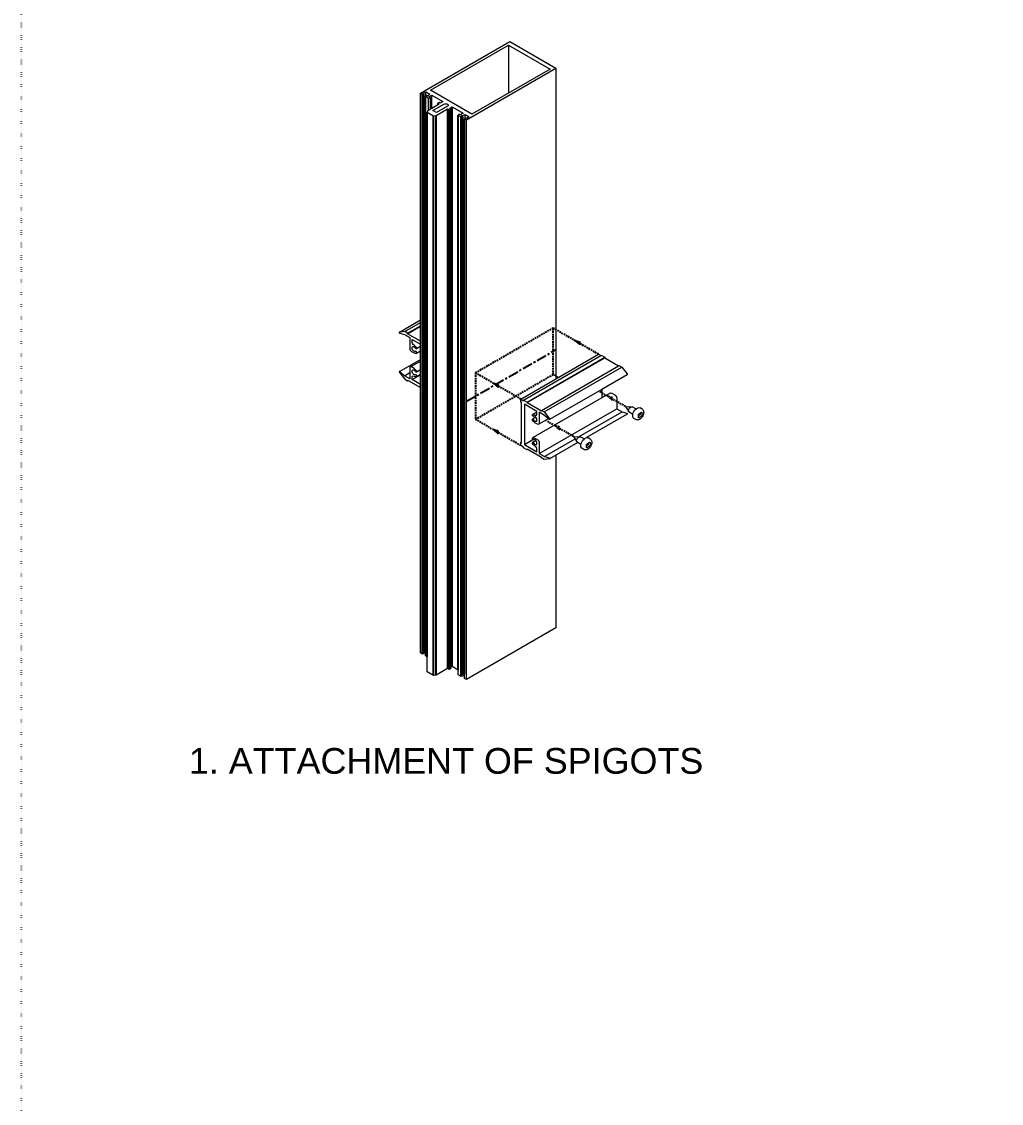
# Model space of a CAD drawing. Header units: millimetres. Extents: x -17234 to -8874, y -2869 to 1211.
# Drawn here: x -17234 to -16472, y -1875 to -1033 of the extents above; entities that cross this region are included whole.
import ezdxf
from ezdxf.enums import TextEntityAlignment as Align

# ---------------------------------------------------------------- set-up
doc = ezdxf.new("R2010")
doc.units = ezdxf.units.MM
for name, pattern in [('ACAD_ISO07W100', [3, 0, -3]), ('CENTER', [50.8, 31.75, -6.35, 6.35, -6.35]), ('DASHED', [19.05, 12.7, -6.35])]:
    doc.linetypes.add(name, pattern=pattern)
doc.layers.get('Defpoints').update_dxf_attribs({"linetype": 'ACAD_ISO07W100', "true_color": 0x105689})
for name, color, linetype in [('Anno', 5, 'Continuous'), ('Centerline', 6, 'CENTER'), ('Profile View', 9, 'Continuous'), ('Screw', 9, 'Continuous'), ('Text', 2, 'Continuous')]:
    doc.layers.add(name, color=color, linetype=linetype)
doc.styles.get("Standard").update_dxf_attribs({"font": 'arial.ttf'})

msp = doc.modelspace()

# ---------------------------------------------------------------- linework, layer by layer
at = {"layer": 'Anno', "linetype": 'DASHED', "ltscale": 0.1}
msp.add_lwpolyline([(-16820.62, -1271.414), (-16881.025, -1306.289), (-16881.025, -1342.46), (-16820.62, -1307.585)], close=True, dxfattribs=at)
for points in [[(-16803.009, -1281.582), (-16820.62, -1271.414)], [(-16785.265, -1291.827), (-16799.545, -1283.582)], [(-16866.811, -1314.495), (-16881.025, -1306.289)], [(-16845.67, -1326.701), (-16863.347, -1316.495)], [(-16778.07, -1324.497), (-16784.967, -1320.515)], [(-16778.07, -1324.497), (-16774.606, -1327.497), (-16774.606, -1325.497), (-16778.07, -1324.497)], [(-16764.246, -1332.478), (-16774.606, -1326.497)], [(-16866.811, -1350.666), (-16881.025, -1342.46)], [(-16819.045, -1347.503), (-16826.505, -1343.196)], [(-16845.67, -1362.872), (-16863.347, -1352.666)], [(-16819.045, -1347.503), (-16815.581, -1350.503), (-16815.581, -1348.503), (-16819.045, -1347.503)], [(-16804.657, -1355.809), (-16815.581, -1349.503)]]:
    msp.add_lwpolyline(points, dxfattribs=at)
at = {"layer": 'Anno', "linetype": 'DASHED', "ltscale": 0.25}
msp.add_lwpolyline([(-16803.009, -1281.582), (-16799.545, -1284.582), (-16799.545, -1282.582), (-16803.009, -1281.582)], dxfattribs=at)
at = {"layer": 'Anno', "ltscale": 0.5}
msp.add_lwpolyline([(-16866.811, -1314.495), (-16863.347, -1317.495), (-16863.347, -1315.495), (-16866.811, -1314.495)], dxfattribs=at)
at = {"layer": 'Anno', "linetype": 'DASHED', "ltscale": 0.5}
msp.add_lwpolyline([(-16866.811, -1350.666), (-16863.347, -1353.666), (-16863.347, -1351.666), (-16866.811, -1350.666)], dxfattribs=at)
at = {"layer": 'Centerline', "ltscale": 0.25}
msp.add_lwpolyline([(-16888.007, -1328.405), (-16818.41, -1288.223)], dxfattribs=at)
at = {"layer": 'Defpoints', "color": 1, "ltscale": 0.5}
msp.add_lwpolyline([(-17234.331, -829.239), (-15714.331, -829.239), (-15714.331, -2869.239), (-17234.331, -2869.239), (-17234.331, -829.239)], dxfattribs=at)
at = {"layer": 'Profile View', "extrusion": (6.51252e-16, 0.816497, 0.57735)}
for p, q in [((-16922.317, -1525.161), (-16922.317, -1089.641)), ((-16921.152, -1523.853), (-16921.152, -1089.253)), ((-16919.81, -1523.079), (-16919.81, -1091.089)), ((-16902.727, -1100.952), (-16902.727, -1536.471)), ((-16901.477, -1537.193), (-16901.477, -1101.673)), ((-16900.416, -1535.478), (-16900.416, -1101.061)), ((-16899.25, -1534.804), (-16899.25, -1099.285)), ((-16918.573, -1527.322), (-16918.573, -1103.52)), ((-16913.655, -1541.878), (-16913.655, -1106.359)), ((-16911.519, -1541.548), (-16911.519, -1106.028)), ((-16894.531, -1537.528), (-16894.531, -1105.683)), ((-16892.124, -1542.593), (-16892.124, -1107.073)), ((-16890.958, -1541.39), (-16890.958, -1106.685)), ((-16889.617, -1540.847), (-16889.617, -1108.521))]:
    msp.add_line(p, q, dxfattribs=at)
at = {"layer": 'Profile View', "color": 0, "linetype": 'Continuous', "lineweight": 0, "extrusion": (6.51252e-16, 0.816497, 0.57735)}
for p, q in [((-16843.548, -1327.518), (-16783.497, -1292.847)), ((-16840.861, -1329.069), (-16780.456, -1294.195)), ((-16840.861, -1329.477), (-16780.456, -1294.603)), ((-16829.751, -1335.484), (-16769.7, -1300.813)), ((-16827.63, -1336.708), (-16767.225, -1301.834)), ((-16782.578, -1319.136), (-16823.322, -1342.66)), ((-16782.578, -1325.775), (-16836.535, -1356.928)), ((-16831.421, -1369.056), (-16771.017, -1334.182)), ((-16800.401, -1355.923), (-16766.881, -1336.57)), ((-16827.286, -1371.444), (-16803.493, -1357.707))]:
    msp.add_line(p, q, dxfattribs=at)
at = {"layer": 'Screw', "linetype": 'Continuous', "lineweight": 0, "extrusion": (6.51252e-16, 0.816497, 0.57735)}
for p, q in [((-16916.149, -1086.262), (-16855.391, -1051.183)), ((-16855.391, -1051.183), (-16855.391, -1088.579)), ((-16855.391, -1051.183), (-16823.006, -1069.881)), ((-16888.007, -1109.451), (-16818.41, -1069.269)), ((-16823.006, -1069.881), (-16883.764, -1104.96)), ((-16923.928, -1088.712), (-16922.317, -1089.641)), ((-16922.317, -1089.641), (-16921.152, -1089.253)), ((-16921.948, -1088.793), (-16919.685, -1087.487)), ((-16921.152, -1089.253), (-16921.948, -1088.793)), ((-16919.137, -1090.416), (-16919.81, -1091.089)), ((-16919.81, -1091.089), (-16917.473, -1092.438)), ((-16919.685, -1090.963), (-16919.685, -1087.487)), ((-16919.685, -1087.487), (-16916.444, -1089.358)), ((-16918.307, -1090.895), (-16919.137, -1090.416)), ((-16916.444, -1089.358), (-16918.307, -1090.895)), ((-16917.473, -1092.438), (-16916.129, -1091.989)), ((-16917.473, -1101.983), (-16917.473, -1092.438)), ((-16916.963, -1091.304), (-16915.018, -1090.181)), ((-16916.129, -1091.989), (-16916.963, -1091.508)), ((-16883.764, -1104.96), (-16916.149, -1086.262)), ((-16916.129, -1101.206), (-16916.129, -1091.989)), ((-16915.018, -1100.565), (-16915.018, -1090.181)), ((-16915.018, -1090.181), (-16906.321, -1095.203)), ((-16918, -1102.287), (-16918.573, -1103.52)), ((-16909.207, -1097.21), (-16918, -1102.287)), ((-16914.161, -1102.179), (-16905.605, -1097.237)), ((-16911.332, -1103.812), (-16914.161, -1102.179)), ((-16911.519, -1106.028), (-16902.727, -1100.952)), ((-16902.769, -1098.87), (-16911.332, -1103.812)), ((-16909.396, -1095.876), (-16910.457, -1096.489)), ((-16910.457, -1097.932), (-16910.457, -1096.489)), ((-16910.457, -1096.489), (-16909.207, -1097.21)), ((-16908.442, -1096.427), (-16909.396, -1095.876)), ((-16906.321, -1095.203), (-16908.442, -1096.427)), ((-16902.727, -1100.952), (-16901.477, -1101.673)), ((-16901.477, -1101.673), (-16900.416, -1101.061)), ((-16901.371, -1100.51), (-16899.25, -1099.285)), ((-16900.416, -1101.061), (-16901.371, -1100.51)), ((-16899.25, -1099.285), (-16890.552, -1104.307)), ((-16918.573, -1103.52), (-16913.655, -1106.359)), ((-16913.655, -1106.359), (-16911.519, -1106.028)), ((-16893.755, -1104.907), (-16894.531, -1105.683)), ((-16894.531, -1105.683), (-16892.124, -1107.073)), ((-16892.673, -1105.531), (-16893.755, -1104.907)), ((-16890.552, -1104.307), (-16892.673, -1105.531)), ((-16892.124, -1107.073), (-16890.958, -1106.685)), ((-16891.788, -1106.206), (-16889.126, -1105.13)), ((-16890.958, -1106.685), (-16891.788, -1106.206)), ((-16888.944, -1107.848), (-16889.617, -1108.521)), ((-16889.617, -1108.521), (-16888.007, -1109.451)), ((-16889.126, -1108.03), (-16889.126, -1105.13)), ((-16889.126, -1105.13), (-16885.885, -1107.001)), ((-16888.148, -1108.307), (-16888.944, -1107.848)), ((-16885.885, -1107.001), (-16888.148, -1108.307)), ((-16888.007, -1544.97), (-16888.007, -1109.451)), ((-16940.264, -1274.566), (-16923.928, -1265.134)), ((-16935.957, -1274.165), (-16923.928, -1267.22)), ((-16933.836, -1275.39), (-16923.928, -1269.67)), ((-16933.836, -1275.798), (-16923.928, -1270.078)), ((-16935.957, -1274.165), (-16940.191, -1274.544)), ((-16939.923, -1275.446), (-16936.301, -1276.417)), ((-16936.301, -1276.417), (-16932.165, -1278.804)), ((-16933.836, -1275.39), (-16935.957, -1274.165)), ((-16933.836, -1275.798), (-16933.836, -1275.39)), ((-16923.928, -1281.519), (-16933.836, -1275.798)), ((-16932.165, -1278.804), (-16932.165, -1287.194)), ((-16930.397, -1281.989), (-16930.397, -1280.234)), ((-16930.397, -1280.234), (-16923.928, -1283.969)), ((-16927.051, -1287.438), (-16923.928, -1285.635)), ((-16940.264, -1305.201), (-16923.928, -1295.769)), ((-16930.751, -1289.643), (-16928.877, -1290.725)), ((-16927.051, -1290.933), (-16923.928, -1289.13)), ((-16932.165, -1302.503), (-16932.165, -1310.892)), ((-16931.751, -1301.587), (-16923.928, -1297.07)), ((-16928.877, -1302.768), (-16930.751, -1301.686)), ((-16927.051, -1305.585), (-16923.928, -1303.781)), ((-16940.191, -1305.886), (-16935.957, -1311.153)), ((-16936.301, -1308.504), (-16939.923, -1305.293)), ((-16936.301, -1308.504), (-16932.165, -1306.116)), ((-16932.165, -1310.892), (-16936.301, -1308.504)), ((-16935.957, -1311.153), (-16933.836, -1312.377)), ((-16933.836, -1312.377), (-16933.482, -1312.173)), ((-16933.482, -1312.173), (-16923.928, -1317.69)), ((-16930.397, -1311.505), (-16923.928, -1307.769)), ((-16930.397, -1311.505), (-16930.397, -1309.749)), ((-16923.928, -1315.24), (-16930.397, -1311.505)), ((-16927.051, -1309.08), (-16923.928, -1307.276)), ((-16762.918, -1307.785), (-16782.578, -1319.136)), ((-16782.578, -1319.136), (-16782.578, -1325.775)), ((-16845.67, -1329.151), (-16845.67, -1326.701)), ((-16845.67, -1326.701), (-16843.548, -1327.926)), ((-16845.104, -1329.478), (-16845.67, -1329.151)), ((-16845.104, -1360.749), (-16845.104, -1329.478)), ((-16843.548, -1327.926), (-16843.548, -1327.518)), ((-16843.548, -1327.518), (-16840.861, -1329.069)), ((-16840.861, -1329.069), (-16840.861, -1329.477)), ((-16840.861, -1329.477), (-16829.751, -1335.892)), ((-16776.131, -1322.053), (-16782.578, -1325.775)), ((-16774.305, -1322.262), (-16772.431, -1323.343)), ((-16771.017, -1325.793), (-16771.017, -1334.182)), ((-16833.19, -1336.356), (-16842.982, -1330.703)), ((-16842.982, -1330.703), (-16842.982, -1361.974)), ((-16833.19, -1336.849), (-16836.535, -1338.781)), ((-16833.19, -1338.111), (-16833.19, -1336.356)), ((-16827.286, -1339.357), (-16831.421, -1336.969)), ((-16831.421, -1336.969), (-16831.421, -1345.358)), ((-16829.751, -1335.892), (-16829.751, -1335.484)), ((-16829.751, -1335.484), (-16827.63, -1336.708)), ((-16827.63, -1336.708), (-16823.396, -1341.975)), ((-16771.017, -1334.182), (-16766.881, -1336.57)), ((-16766.881, -1336.57), (-16763.259, -1337.54)), ((-16764.246, -1332.478), (-16759.418, -1332.606)), ((-16764.246, -1332.478), (-16761.721, -1336.595)), ((-16758.51, -1338.576), (-16761.415, -1336.899)), ((-16756.097, -1334.396), (-16759.002, -1332.719)), ((-16753.795, -1338.104), (-16751.815, -1336.961)), ((-16751.532, -1334.348), (-16752.897, -1333.56)), ((-16752.876, -1337.573), (-16752.876, -1338.634)), ((-16751.462, -1337.165), (-16751.462, -1339.451)), ((-16834.049, -1340.841), (-16836.535, -1342.276)), ((-16832.836, -1346.175), (-16834.709, -1345.093)), ((-16824.356, -1341.955), (-16831.836, -1346.274)), ((-16823.664, -1342.568), (-16827.286, -1339.357)), ((-16762.918, -1338.42), (-16794.595, -1356.709)), ((-16756.269, -1342.553), (-16757.634, -1341.765)), ((-16754.149, -1341.002), (-16754.149, -1338.716)), ((-16753.229, -1339.247), (-16754.149, -1339.777)), ((-16751.815, -1340.063), (-16753.795, -1341.206)), ((-16845.67, -1360.422), (-16845.104, -1360.095)), ((-16845.67, -1362.872), (-16845.67, -1360.422)), ((-16845.67, -1360.422), (-16845.104, -1360.749)), ((-16843.548, -1364.097), (-16845.67, -1362.872)), ((-16842.982, -1361.974), (-16836.318, -1358.126)), ((-16842.982, -1361.974), (-16833.19, -1367.627)), ((-16834.049, -1358.988), (-16836.535, -1360.423)), ((-16834.709, -1357.136), (-16832.836, -1358.218)), ((-16831.421, -1360.667), (-16831.421, -1369.056)), ((-16801.26, -1360.557), (-16823.322, -1373.295)), ((-16804.657, -1355.809), (-16799.829, -1355.938)), ((-16804.657, -1355.809), (-16802.132, -1359.926)), ((-16798.922, -1361.907), (-16801.827, -1360.23)), ((-16796.509, -1357.728), (-16799.414, -1356.05)), ((-16794.56, -1364.334), (-16794.56, -1362.047)), ((-16793.64, -1362.578), (-16794.56, -1363.109)), ((-16794.206, -1361.435), (-16792.226, -1360.292)), ((-16792.226, -1363.395), (-16794.206, -1364.538)), ((-16791.943, -1357.68), (-16793.308, -1356.892)), ((-16793.287, -1360.904), (-16793.287, -1361.966)), ((-16791.873, -1360.496), (-16791.873, -1362.782)), ((-16843.548, -1364.505), (-16843.548, -1364.097)), ((-16840.861, -1366.056), (-16843.548, -1364.505)), ((-16829.751, -1372.063), (-16840.861, -1365.648)), ((-16840.861, -1365.648), (-16840.861, -1366.056)), ((-16840.861, -1366.056), (-16840.507, -1365.852)), ((-16833.19, -1367.627), (-16833.19, -1365.872)), ((-16831.421, -1369.056), (-16827.286, -1371.444)), ((-16829.751, -1372.471), (-16829.751, -1372.063)), ((-16827.286, -1371.444), (-16823.664, -1372.415)), ((-16796.68, -1365.885), (-16798.045, -1365.097)), ((-16827.63, -1373.696), (-16829.751, -1372.471)), ((-16823.396, -1373.317), (-16827.63, -1373.696))]:
    msp.add_line(p, q, dxfattribs=at)
at = {"layer": 'Screw', "linetype": 'Continuous', "lineweight": 0}
for points in [[(-16818.41, -1370.458), (-16818.41, -1504.788), (-16888.007, -1544.97), (-16889.617, -1544.04), (-16889.617, -1540.847), (-16890.958, -1541.39), (-16890.958, -1542.204), (-16892.124, -1542.593), (-16894.531, -1541.203), (-16894.531, -1537.528), (-16899.25, -1534.804), (-16900.416, -1535.478), (-16900.416, -1536.58), (-16901.477, -1537.193), (-16902.727, -1536.471), (-16911.519, -1541.548), (-16913.655, -1541.878), (-16918.573, -1539.039), (-16918.573, -1527.322), (-16919.81, -1526.608), (-16919.81, -1523.079), (-16921.152, -1523.853), (-16921.152, -1524.772), (-16922.317, -1525.161), (-16923.928, -1524.231), (-16923.928, -1088.712), (-16854.331, -1048.53), (-16818.41, -1069.269), (-16818.41, -1310.963)], [(-16845.67, -1326.701), (-16785.265, -1291.827), (-16783.497, -1292.847), (-16783.144, -1292.643), (-16780.456, -1294.195), (-16780.456, -1294.603), (-16769.7, -1300.813), (-16769.346, -1300.609), (-16767.225, -1301.834), (-16762.991, -1307.101)], [(-16933.836, -1312.377), (-16933.836, -1311.969), (-16933.482, -1312.173)], [(-16816.59, -1309.912), (-16820.62, -1307.585)]]:
    msp.add_lwpolyline(points, dxfattribs=at)
at = {"layer": 'Screw', "linetype": 'Continuous', "lineweight": 0, "extrusion": (-2.28331e-16, -5.55112e-17, -1)}
msp.add_ellipse((-16916.786, -1091.406), major_axis=(-0.25, 0), ratio=0.5773503, start_param=-0.7853976, end_param=0.7853982, dxfattribs=at)
at = {"layer": 'Screw', "linetype": 'Continuous', "lineweight": 0, "extrusion": (-4.92307e-17, -2.22045e-16, -1)}
msp.add_ellipse((-16904.202, -1098.062), major_axis=(2.003, 0), ratio=0.5773503, start_param=-2.3472207, end_param=0.7738333, dxfattribs=at)
at = {"layer": 'Screw', "linetype": 'Continuous', "lineweight": 0}
for centre, major_axis, start_param, end_param in [((-16940.014, -1274.999), (-0.25, 0.433), -0.2617994, 2.6179939), ((-16930.751, -1288.01), (1, -1.732), -2.3561945, -0.7853982), ((-16928.877, -1287.673), (-1.869, 3.237), -1.5421251, -0.7854836), ((-16927.448, -1286.751), (0.397, -0.687), -1.5421251, 1.5994675), ((-16928.877, -1287.673), (1.869, -3.237), -0.7853989, -0.0286705), ((-16927.448, -1290.246), (0.397, -0.687), -0.0286712, 3.1129215), ((-16930.751, -1303.319), (-1, 1.732), -0.7853982, 0.7853982), ((-16928.877, -1305.82), (-1.869, 3.237), -1.5421259, -0.7853974), ((-16927.448, -1304.897), (0.397, -0.687), -1.5421251, 1.5994675), ((-16940.014, -1305.634), (-0.25, 0.433), -1.0471976, 1.8325957), ((-16928.877, -1305.82), (1.869, -3.237), -0.7853128, -0.0286712), ((-16927.448, -1308.393), (0.397, -0.687), -0.0286712, 3.1129215), ((-16834.71, -1337.234), (1.075, -1.862), -0.7853128, 0.7853766), ((-16834.709, -1342.041), (1.075, -1.862), -1.5421251, 3.1129215), ((-16834.709, -1360.188), (1.075, -1.862), -1.5421251, 3.1129215), ((-16834.71, -1364.995), (-1.075, 1.862), -2.3561729, -0.7854836)]:
    msp.add_ellipse(centre, major_axis=major_axis, ratio=0.5773503, start_param=start_param, end_param=end_param, dxfattribs=at)
at = {"layer": 'Screw', "linetype": 'Continuous', "lineweight": 0, "extrusion": (-1.81983e-16, 8.22703e-17, -1)}
for centre in [(-16928.877, -1287.673), (-16928.877, -1305.82)]:
    msp.add_ellipse(centre, major_axis=(1.075, -1.862), ratio=0.5773503, start_param=0.0286712, end_param=4.6837178, dxfattribs=at)
at = {"layer": 'Screw', "linetype": 'Continuous', "lineweight": 0, "extrusion": (-2.0602e-16, 6.83926e-17, -1)}
msp.add_ellipse((-16928.877, -1282.866), major_axis=(-1.075, 1.862), ratio=0.5773503, start_param=-2.3561091, end_param=-0.7854198, dxfattribs=at)
at = {"layer": 'Screw', "linetype": 'Continuous', "lineweight": 0, "extrusion": (-5.80792e-17, 8.97074e-17, -1)}
msp.add_ellipse((-16928.877, -1310.627), major_axis=(-1.075, 1.862), ratio=0.5773503, start_param=-0.7853766, end_param=0.7853128, dxfattribs=at)
at = {"layer": 'Screw', "linetype": 'Continuous', "lineweight": 0, "extrusion": (-9.87162e-17, -6.19519e-17, -1)}
for centre, major_axis, start_param, end_param in [((-16763.168, -1307.352), (0.25, -0.433), -1.8325957, 0), ((-16836.139, -1342.964), (-0.397, 0.687), -1.5994675, 1.5421251), ((-16836.139, -1361.11), (-0.397, 0.687), -1.5994675, 1.5421251)]:
    msp.add_ellipse(centre, major_axis=major_axis, ratio=0.5773503, start_param=start_param, end_param=end_param, dxfattribs=at)
at = {"layer": 'Screw', "linetype": 'Continuous', "lineweight": 0, "extrusion": (-8.58347e-17, 1.37781e-16, -1)}
msp.add_ellipse((-16775.734, -1322.74), major_axis=(-0.397, 0.687), ratio=0.5773503, start_param=0, end_param=0.0286712, dxfattribs=at)
at = {"layer": 'Screw', "linetype": 'Continuous', "lineweight": 0, "extrusion": (-6.28656e-18, 5.55112e-17, -1)}
msp.add_ellipse((-16774.305, -1325.313), major_axis=(-1.869, 3.237), ratio=0.5773503, start_param=0.0286705, end_param=0.7853989, dxfattribs=at)
at = {"layer": 'Screw', "linetype": 'Continuous', "lineweight": 0, "extrusion": (9.35801e-17, 4.90704e-17, -1)}
for centre in [(-16772.431, -1324.976), (-16832.836, -1359.851)]:
    msp.add_ellipse(centre, major_axis=(1, -1.732), ratio=0.5773503, start_param=-2.3561945, end_param=-0.7853982, dxfattribs=at)
at = {"layer": 'Screw', "linetype": 'Continuous', "lineweight": 0, "extrusion": (-2.28865e-17, -8.22703e-17, -1)}
msp.add_ellipse((-16763.168, -1337.987), major_axis=(0.25, -0.433), ratio=0.5773503, start_param=-2.6179939, end_param=0, dxfattribs=at)
at = {"layer": 'Screw', "linetype": 'Continuous', "lineweight": 0, "extrusion": (-3.26205e-16, 1.12019e-16, -1)}
for centre in [(-16760.209, -1334.809), (-16800.62, -1358.14)]:
    msp.add_ellipse(centre, major_axis=(-1.206, -2.09), ratio=0.5773503, start_param=0, end_param=3.1415927, dxfattribs=at)
at = {"layer": 'Screw', "linetype": 'Continuous', "lineweight": 0, "extrusion": (-4.05753e-16, 2.97483e-17, -1)}
for centre in [(-16755.266, -1337.663), (-16795.677, -1360.994)]:
    msp.add_ellipse(centre, major_axis=(-2.369, -4.102), ratio=0.5773503, start_param=0, end_param=3.1415927, dxfattribs=at)
at = {"layer": 'Screw', "linetype": 'Continuous', "lineweight": 0, "extrusion": (-1.41346e-16, -1.22907e-16, -1)}
for centre in [(-16753.795, -1338.512), (-16794.206, -1361.843)]:
    msp.add_ellipse(centre, major_axis=(0.25, 0.433), ratio=0.5773503, start_param=-2.3561945, end_param=-0.7853982, dxfattribs=at)
at = {"layer": 'Screw', "linetype": 'Continuous', "lineweight": 0, "extrusion": (-3.13324e-16, -8.77147e-17, -1)}
for centre in [(-16751.815, -1337.369), (-16792.226, -1360.7)]:
    msp.add_ellipse(centre, major_axis=(0.25, 0.433), ratio=0.5773503, start_param=-0.7853982, end_param=0.7853982, dxfattribs=at)
at = {"layer": 'Screw', "linetype": 'Continuous', "lineweight": 0, "extrusion": (-1.98583e-16, -5.55112e-17, -1)}
for centre in [(-16836.139, -1339.468), (-16836.139, -1357.615)]:
    msp.add_ellipse(centre, major_axis=(0.397, -0.687), ratio=0.5773503, start_param=0.0286712, end_param=3.1702638, dxfattribs=at)
at = {"layer": 'Screw', "linetype": 'Continuous', "lineweight": 0, "extrusion": (4.5506e-17, 2.13149e-17, -1)}
for centre, major_axis, start_param, end_param in [((-16834.709, -1342.041), (-1.869, 3.237), 0.0286712, 0.7853128), ((-16832.836, -1344.542), (1, -1.732), -0.7853982, 0.7853982)]:
    msp.add_ellipse(centre, major_axis=major_axis, ratio=0.5773503, start_param=start_param, end_param=end_param, dxfattribs=at)
at = {"layer": 'Screw', "linetype": 'Continuous', "lineweight": 0, "extrusion": (2.89061e-17, -1.16467e-16, -1)}
msp.add_ellipse((-16834.709, -1342.041), major_axis=(-1.869, 3.237), ratio=0.5773503, start_param=-2.3561952, end_param=-1.5994668, dxfattribs=at)
at = {"layer": 'Screw', "linetype": 'Continuous', "lineweight": 0, "extrusion": (2.51876e-17, -5.45148e-17, -1)}
msp.add_ellipse((-16823.572, -1342.227), major_axis=(0.25, -0.433), ratio=0.5773503, start_param=-1.8325957, end_param=1.0471976, dxfattribs=at)
at = {"layer": 'Screw', "linetype": 'Continuous', "lineweight": 0, "extrusion": (-2.57813e-16, 8.43346e-18, -1)}
for centre in [(-16753.795, -1340.798), (-16794.206, -1364.129)]:
    msp.add_ellipse(centre, major_axis=(-0.25, -0.433), ratio=0.5773503, start_param=-0.7853982, end_param=0.7853982, dxfattribs=at)
at = {"layer": 'Screw', "linetype": 'Continuous', "lineweight": 0, "extrusion": (-1.37627e-16, -6.09555e-17, -1)}
for centre in [(-16753.229, -1338.839), (-16751.815, -1339.655), (-16793.64, -1362.17), (-16792.226, -1362.986)]:
    msp.add_ellipse(centre, major_axis=(-0.25, -0.433), ratio=0.5773503, start_param=-2.3561945, end_param=-0.7853982, dxfattribs=at)
at = {"layer": 'Screw', "linetype": 'Continuous', "lineweight": 0, "extrusion": (6.95431e-17, 3.51927e-17, -1)}
msp.add_ellipse((-16834.709, -1360.188), major_axis=(-1.869, 3.237), ratio=0.5773503, start_param=0.0286705, end_param=0.7853989, dxfattribs=at)
at = {"layer": 'Screw', "linetype": 'Continuous', "lineweight": 0, "extrusion": (-1.74546e-16, -4.16334e-17, -1)}
msp.add_ellipse((-16834.709, -1360.188), major_axis=(-1.869, 3.237), ratio=0.5773503, start_param=-2.3561091, end_param=-1.5994675, dxfattribs=at)
at = {"layer": 'Screw', "linetype": 'Continuous', "lineweight": 0, "extrusion": (-1.02435e-16, 5.92878e-30, -1)}
msp.add_ellipse((-16823.572, -1372.862), major_axis=(0.25, -0.433), ratio=0.5773503, start_param=-2.6179939, end_param=0.2617994, dxfattribs=at)
at = {"layer": 'Screw', "linetype": 'Continuous', "lineweight": 0}
for points in [[(-16751.532, -1334.348), (-16751.254, -1334.509), (-16751.007, -1334.722), (-16750.593, -1335.225), (-16750.434, -1335.518), (-16750.184, -1336.191), (-16750.118, -1336.574), (-16750.081, -1337.431), (-16750.136, -1337.906), (-16750.367, -1338.863), (-16750.547, -1339.344), (-16751.008, -1340.254), (-16751.286, -1340.683), (-16751.924, -1341.463), (-16752.285, -1341.814), (-16753.084, -1342.4), (-16753.523, -1342.636), (-16754.419, -1342.897), (-16754.868, -1342.948), (-16755.651, -1342.832), (-16755.976, -1342.723), (-16756.269, -1342.553)], [(-16791.943, -1357.68), (-16791.665, -1357.841), (-16791.418, -1358.054), (-16791.004, -1358.557), (-16790.845, -1358.85), (-16790.595, -1359.522), (-16790.529, -1359.906), (-16790.492, -1360.762), (-16790.548, -1361.237), (-16790.778, -1362.194), (-16790.959, -1362.676), (-16791.419, -1363.586), (-16791.697, -1364.015), (-16792.336, -1364.795), (-16792.696, -1365.145), (-16793.495, -1365.731), (-16793.934, -1365.967), (-16794.83, -1366.229), (-16795.279, -1366.279), (-16796.062, -1366.163), (-16796.387, -1366.054), (-16796.68, -1365.885)]]:
    msp.add_open_spline(points, degree=3, knots=[2.3561945, 2.3561945, 2.3561945, 2.3561945, 2.5693398, 2.5693398, 2.8020334, 2.8020334, 3.0926751, 3.0926751, 3.4534251, 3.4534251, 3.8313435, 3.8313435, 4.2037175, 4.2037175, 4.5783857, 4.5783857, 4.9549914, 4.9549914, 5.2734615, 5.2734615, 5.4977871, 5.4977871, 5.4977871, 5.4977871], dxfattribs=at)

# ---------------------------------------------------------------- texts
at = {"layer": 'Text', "color": 1, "ltscale": 0.5}
msp.add_text('1. ATTACHMENT OF SPIGOTS', height=20, dxfattribs=at).set_placement((-17104.133, -1598.234), align=Align.TOP_LEFT)

doc.saveas('drawing.dxf')
